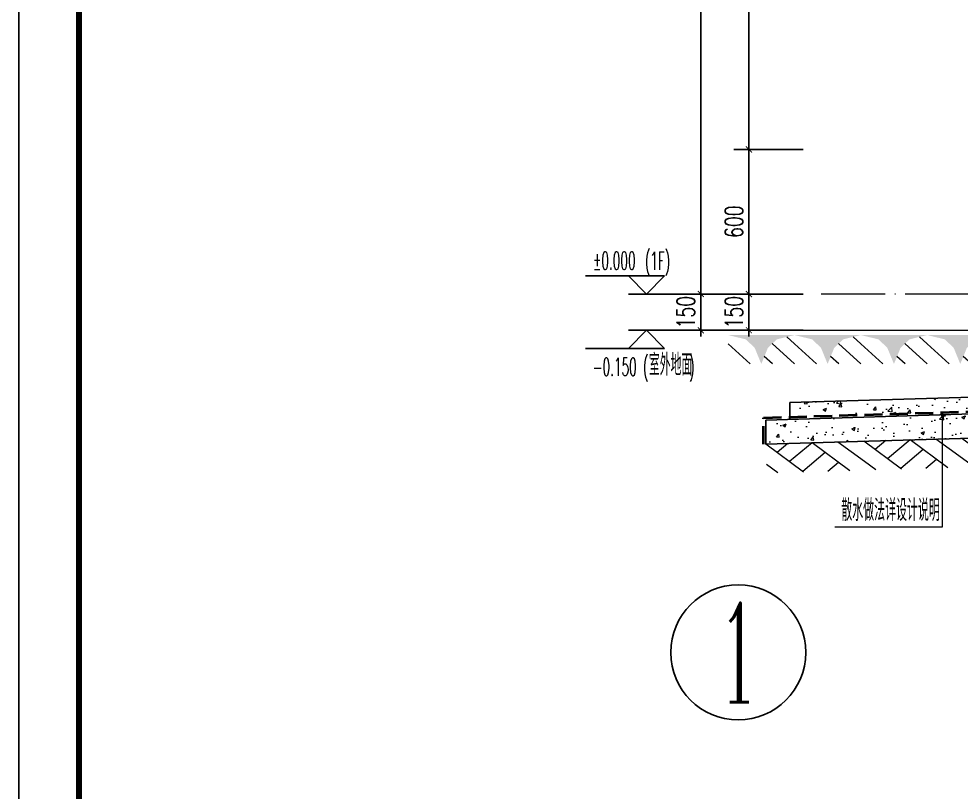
# Model space of a CAD drawing. Extents: x -655480 to 203344, y -294099 to 287156.
# Drawn here: x 27628 to 31539, y 121219 to 124426 of the extents above; entities that cross this region are included whole.
import ezdxf
from ezdxf.enums import TextEntityAlignment as Align

# ---------------------------------------------------------------- set-up
doc = ezdxf.new("R2010")
doc.units = 0
doc.header["$LTSCALE"] = 1000
doc.linetypes.add('DASH', pattern=[0.35, 0.25, -0.1])
doc.linetypes.add('DOTE', pattern=[2.42, 2, -0.2, 0.02, -0.2])
doc.layers.get('0').update_dxf_attribs({"linetype": 'CONTINUOUS'})
doc.layers.get('DEFPOINTS').update_dxf_attribs({"linetype": 'CONTINUOUS'})
for name, color, linetype in [('AXIS', 3, 'CONTINUOUS'), ('COLUMN', 4, 'CONTINUOUS'), ('DIM_ELEV', 3, 'CONTINUOUS'), ('PUB_DIM', 3, 'CONTINUOUS'), ('PUB_TEXT', 2, 'CONTINUOUS')]:
    doc.layers.add(name, color=color, linetype=linetype)
for name, color, linetype, lineweight in [('AXIS_TEXT', 7, 'CONTINUOUS', 20), ('DOTE', 19, 'DOTE', 9), ('图框', 9, 'CONTINUOUS', 18), ('平面-排水沟', 86, 'CONTINUOUS', 15), ('立面-中轮廓线', 30, 'CONTINUOUS', 35), ('粉刷', 251, 'CONTINUOUS', 9)]:
    doc.layers.add(name, color=color, linetype=linetype, lineweight=lineweight)
doc.layers.add('yichutu', color=7, linetype='CONTINUOUS', true_color=0xffffff)
doc.styles.add('_TCH_AXIS', font='COMPLEX', dxfattribs={"bigfont": 'GBCBIG'})
doc.styles.add('_TCH_DIM', font='SIMPLEX.shx', dxfattribs={"width": 0.7, "bigfont": 'GBCBIG.shx'})
doc.styles.add('_TCH_DIM_T3', font='SIMPLEX', dxfattribs={"width": 0.705882, "bigfont": 'GBCBIG'})
doc.styles.add('DIM_FONT_T3', font='SIMPLEX', dxfattribs={"width": 0.705882, "bigfont": 'GBCBIG'})
doc.dimstyles.new('_TCH_ARCH&&25', dxfattribs={"dimtxt": 74.375, "dimasz": 25, "dimexe": 62.5, "dimexo": 75, "dimgap": 25, "dimtad": 1, "dimdec": 0, "dimzin": 0, "dimdsep": 46, "dimtxsty": '_TCH_DIM_T3', "dimblk": 'ARCHTICK', "dimcen": 0.09, "dimclrt": 7, "dimazin": 0, "dimtfac": 1, "dimtdec": 0, "dimtix": 1, "dimtmove": 2, "dimatfit": 3, "dimldrblk": 'ARCHTICK', "dimfxl": 1, "dimtolj": 1, "dimtzin": 0, "dimarcsym": 0})
pattern_1 = [(50, (28072.99, 249033.25), (143.452037, -12.550427), [15, -165]), (355, (28072.99, 249033.25), (-27.750267, 150.438427), [12, -132]), (100.4514, (28084.94, 249032.2), (115.701876, 137.88791), [12.74804, -140.22842]), (46.1842, (28072.99, 249073.25), (213.44821, -33.1038), [22.5, -247.5]), (96.6356, (28090.77, 249070.5), (186.93254, 194.82357), [19.12206, -210.3426]), (351.1842, (28072.99, 249073.25), (186.93239, 194.82372), [18, -198]), (21, (28092.99, 249063.25), (119.38141, -80.52378), [15, -165]), (326, (28092.99, 249063.25), (48.663066, 145.03001), [12, -132]), (71.4514, (28102.93, 249056.54), (168.044526, 64.5061), [12.74804, -140.22842]), (37.5, (28072.986, 249033.25), (2.431971, 66.578771), [0, -130.4, 0, -134, 0, -132.5]), (7.5, (28072.986, 249033.25), (52.613907, 78.882342), [0, -76.4, 0, -127.4, 0, -50.5]), (327.5, (28028.386, 249033.25), (106.764487, -4.510974), [0, -50, 0, -156, 0, -207]), (317.5, (28008.39, 249033.25), (116.637234, 20.020996), [0, -65, 0, -103.6, 0, -147])]

# ---------------------------------------------------------------- blocks, each defined once
blk = doc.blocks.new('$LINEPAT$素土夯实')
at = {"color": 0}
for p, q in [((0, -210), (210, 0)), ((120, -300), (420, 0)), ((420, 0), (607.5, -187.5)), ((495, -300), (795, 0)), ((615, 0), (705, -90)), ((315, -105), (502.5, -292.5)), ((210, -210), (300, -300)), ((705, -300), (795, -210))]:
    blk.add_line(p, q, dxfattribs=at)
blk = doc.blocks.new('$LinePat$自然土壤')
at = {"color": 0}
for p, q in [((0, -90), (71, -19)), ((0, -300), (210.7, -89.3)), ((420, -300), (630, -90)), ((210, -300), (286.4, -223.6))]:
    blk.add_line(p, q, dxfattribs=at)
for points in [[(0, 0), (630, 0), (168, -45), (462, -45)], [(168, -45), (462, -45), (252, -132), (378, -132)], [(252, -132), (378, -132), (315, -300)]]:
    blk.add_solid(points, dxfattribs=at)
blk = doc.blocks.new('sanshui')
at = {"layer": '粉刷'}
h = blk.add_hatch(dxfattribs=at)
h.set_pattern_fill('混凝土', color=256, scale=20)
h.set_pattern_definition(pattern_1)
edge = h.paths.add_edge_path()
edge.add_line((346317.8, 427329.6), (346257.8, 427329.6))
edge.add_line((346257.8, 427329.6), (346257.8, 427160.3))
edge.add_arc((346157.8, 427160.3), 100, 271.7184, 360, ccw=False)
edge.add_line((346160.8, 427060.3), (345137.8, 427029.6))
edge.add_line((345137.8, 427029.6), (345137.8, 426969.6))
edge.add_line((345137.8, 426969.6), (346317.8, 427005))
edge.add_line((346317.8, 427005), (346317.8, 427329.6))
h = blk.add_hatch(dxfattribs=at)
h.set_pattern_fill('混凝土', color=256, scale=20)
h.set_pattern_definition(pattern_1)
h.paths.add_polyline_path([(346337.8, 426895.6), (346337.8, 426995.6), (345037.8, 426956.6), (345037.8, 426856.6)])
at = {"layer": 'COLUMN'}
for p, q in [((346257.8, 427329.6), (346317.8, 427329.6)), ((346257.8, 427160.3), (346257.8, 427329.6)), ((346317.8, 426995), (346317.8, 427329.6)), ((346160.8, 427060.3), (345137.8, 427029.6)), ((345137.8, 426959.6), (345137.8, 427029.6)), ((346338.1, 426995.6), (345037.8, 426956.6)), ((345037.8, 426856.6), (345037.8, 426956.6)), ((346338.1, 426895.6), (345037.8, 426856.6))]:
    blk.add_line(p, q, dxfattribs=at)
blk.add_arc((346157.8, 427160.3), 100, 271.7184, 0, dxfattribs=at)
at = {"layer": '立面-中轮廓线', "linetype": 'DASH', "ltscale": 0.3}
blk.add_lwpolyline([(345027.8, 426856.6), (345027.8, 426966.3), (346317.8, 427005)], dxfattribs=at)
at = {"layer": '粉刷'}
blk.add_line((344881.5, 427329.6), (346257.8, 427329.6), dxfattribs=at)
at = {"layer": '粉刷', "yscale": 0.4, "zscale": 0.4}
for name, p, xscale, rotation in [('$LinePat$自然土壤', (345156.8, 427309.6), -0.4369306507241237, 359.9999999999903), ('$LinePat$自然土壤', (345432, 427309.6), -0.4369306507241237, 359.9999999999903), ('$LinePat$自然土壤', (345707.3, 427309.6), -0.4369306507241237, 359.9999999999903), ('$LinePat$自然土壤', (345982.6, 427309.6), -0.4369306507241237, 359.9999999999903), ('$LinePat$自然土壤', (346257.8, 427309.6), -0.4369306507241237, 359.9999999999903), ('$LINEPAT$素土夯实', (345851.2, 426881), -0.5117605352322558, 1.718358001643932), ('$LINEPAT$素土夯实', (346257.8, 426893.2), -0.5117605352322558, 1.718358001643932), ('$LINEPAT$素土夯实', (345444.5, 426868.8), -0.5117605352322558, 1.718358001643932)]:
    blk.add_blockref(name, p, dxfattribs=dict(at, xscale=xscale, rotation=rotation))
blk = doc.blocks.new('GFDDDDRG')
at = {"layer": '图框'}
blk.add_lwpolyline([(923309.8, -107437), (923309.8, -159999.5), (893609.8, -159999.5), (893609.8, -107437)], close=True, dxfattribs=at)
blk.add_lwpolyline([(923309.8, -107437), (923309.8, -159999.5), (893609.8, -159999.5), (893609.8, -107437)], close=True, dxfattribs=at)
at = {"layer": '图框', "const_width": 50}
blk.add_lwpolyline([(894109.8, -159499.5), (922809.8, -159499.5), (922809.8, -108687), (894109.8, -108687)], close=True, dxfattribs=at)
blk = doc.blocks.new('yct-1051-594-26275-14850-25-1002.0')
at = {"layer": 'yichutu', "color": 7, "true_color": 0xffffff}
blk.add_lwpolyline([(0, 0), (0, 14850), (26275, 14850), (26275, 0)], close=True, dxfattribs=at)
blk = doc.blocks.new('_ArchTick')
at = {"color": 0, "linetype": 'ByBlock', "const_width": 0.15}
blk.add_lwpolyline([(-0.5, -0.5), (0.5, 0.5)], dxfattribs=at)
blk = doc.blocks.new('*D2807')
at = {"layer": 'DEFPOINTS', "color": 0, "transparency": 16777216}
for p in [(30658.4, 123284.6), (30958.4, 123284.6), (30958.4, 123134.1)]:
    blk.add_point(p, dxfattribs=at)
at = {"layer": 'PUB_DIM', "color": 0, "lineweight": -2, "transparency": 16777216}
for p, q in [((30658.4, 123284.6), (30658.4, 123309.6)), ((30883.4, 123284.6), (30595.9, 123284.6)), ((30658.4, 123134.1), (30658.4, 123284.6)), ((30883.4, 123134.1), (30595.9, 123134.1)), ((30658.4, 123134.1), (30658.4, 123109.1))]:
    blk.add_line(p, q, dxfattribs=at)
at = {"layer": 'PUB_DIM', "color": 0, "lineweight": -2, "transparency": 16777216, "xscale": 25, "yscale": 25, "zscale": 25}
for p, rotation in [((30658.4, 123284.6), 270), ((30658.4, 123134.1), 90)]:
    blk.add_blockref('_ArchTick', p, dxfattribs=dict(at, rotation=rotation))
at = {"layer": 'PUB_DIM', "color": 7, "transparency": 16777216, "insert": (30596.2, 123209.3), "char_height": 74.38, "attachment_point": 5, "rotation": 90, "style": '_TCH_DIM_T3'}
blk.add_mtext('\\A1;150', dxfattribs=at)
blk = doc.blocks.new('*D2808')
at = {"layer": 'DEFPOINTS', "color": 0, "transparency": 16777216}
for p in [(30658.4, 123884.6), (30958.4, 123884.6), (30958.4, 123284.6)]:
    blk.add_point(p, dxfattribs=at)
at = {"layer": 'PUB_DIM', "color": 0, "lineweight": -2, "transparency": 16777216}
for p, q in [((30883.4, 123884.6), (30595.9, 123884.6)), ((30658.4, 123284.6), (30658.4, 123884.6)), ((30883.4, 123284.6), (30595.9, 123284.6))]:
    blk.add_line(p, q, dxfattribs=at)
at = {"layer": 'PUB_DIM', "color": 0, "lineweight": -2, "transparency": 16777216, "xscale": 25, "yscale": 25, "zscale": 25}
for p, rotation in [((30658.4, 123884.6), 90), ((30658.4, 123284.6), 270)]:
    blk.add_blockref('_ArchTick', p, dxfattribs=dict(at, rotation=rotation))
at = {"layer": 'PUB_DIM', "color": 7, "transparency": 16777216, "insert": (30596.2, 123584.6), "char_height": 74.38, "attachment_point": 5, "rotation": 90, "style": '_TCH_DIM_T3'}
blk.add_mtext('\\A1;600', dxfattribs=at)
blk = doc.blocks.new('*D2809')
at = {"layer": 'DEFPOINTS', "color": 0, "transparency": 16777216}
for p in [(30658.4, 125584.6), (30958.4, 125584.6), (30958.4, 123884.6)]:
    blk.add_point(p, dxfattribs=at)
at = {"layer": 'PUB_DIM', "color": 0, "lineweight": -2, "transparency": 16777216}
for p, q in [((30883.4, 125584.6), (30595.9, 125584.6)), ((30658.4, 123884.6), (30658.4, 125584.6)), ((30883.4, 123884.6), (30595.9, 123884.6))]:
    blk.add_line(p, q, dxfattribs=at)
at = {"layer": 'PUB_DIM', "color": 0, "lineweight": -2, "transparency": 16777216, "xscale": 25, "yscale": 25, "zscale": 25}
for p, rotation in [((30658.4, 125584.6), 90), ((30658.4, 123884.6), 270)]:
    blk.add_blockref('_ArchTick', p, dxfattribs=dict(at, rotation=rotation))
at = {"layer": 'PUB_DIM', "color": 7, "transparency": 16777216, "insert": (30596.2, 124734.6), "char_height": 74.38, "attachment_point": 5, "rotation": 90, "style": '_TCH_DIM_T3'}
blk.add_mtext('\\A1;1700', dxfattribs=at)
blk = doc.blocks.new('*D2810')
at = {"layer": 'DEFPOINTS', "color": 0, "transparency": 16777216}
for p in [(30458.4, 123284.6), (30958.4, 123284.6), (30958.4, 123134.1)]:
    blk.add_point(p, dxfattribs=at)
at = {"layer": 'PUB_DIM', "color": 0, "lineweight": -2, "transparency": 16777216}
for p, q in [((30458.4, 123284.6), (30458.4, 123309.6)), ((30883.4, 123284.6), (30395.9, 123284.6)), ((30458.4, 123134.1), (30458.4, 123284.6)), ((30883.4, 123134.1), (30395.9, 123134.1)), ((30458.4, 123134.1), (30458.4, 123109.1))]:
    blk.add_line(p, q, dxfattribs=at)
at = {"layer": 'PUB_DIM', "color": 0, "lineweight": -2, "transparency": 16777216, "xscale": 25, "yscale": 25, "zscale": 25}
for p, rotation in [((30458.4, 123284.6), 270), ((30458.4, 123134.1), 90)]:
    blk.add_blockref('_ArchTick', p, dxfattribs=dict(at, rotation=rotation))
at = {"layer": 'PUB_DIM', "color": 7, "transparency": 16777216, "insert": (30396.2, 123209.3), "char_height": 74.38, "attachment_point": 5, "rotation": 90, "style": '_TCH_DIM_T3'}
blk.add_mtext('\\A1;150', dxfattribs=at)
blk = doc.blocks.new('*D2811')
at = {"layer": 'DEFPOINTS', "color": 0, "transparency": 16777216}
for p in [(30458.4, 126184.6), (30958.4, 126184.6), (30958.4, 123284.6)]:
    blk.add_point(p, dxfattribs=at)
at = {"layer": 'PUB_DIM', "color": 0, "lineweight": -2, "transparency": 16777216}
for p, q in [((30883.4, 126184.6), (30395.9, 126184.6)), ((30458.4, 123284.6), (30458.4, 126184.6)), ((30883.4, 123284.6), (30395.9, 123284.6))]:
    blk.add_line(p, q, dxfattribs=at)
at = {"layer": 'PUB_DIM', "color": 0, "lineweight": -2, "transparency": 16777216, "xscale": 25, "yscale": 25, "zscale": 25}
for p, rotation in [((30458.4, 126184.6), 90), ((30458.4, 123284.6), 270)]:
    blk.add_blockref('_ArchTick', p, dxfattribs=dict(at, rotation=rotation))
at = {"layer": 'PUB_DIM', "color": 7, "transparency": 16777216, "insert": (30396.2, 124734.6), "char_height": 74.38, "attachment_point": 5, "rotation": 90, "style": '_TCH_DIM_T3'}
blk.add_mtext('\\A1;2900', dxfattribs=at)
blk = doc.blocks.new('20210902.15310509')
at = {"layer": 'DOTE', "color": 1, "linetype": 'DOTE', "ltscale": 0.2}
blk.add_line((81211.7, -132145.9), (78043, -132145.9), dxfattribs=at)

msp = doc.modelspace()

# ---------------------------------------------------------------- linework, layer by layer
at = {"layer": 'AXIS', "color": 6}
msp.add_circle((30613.94, 121797.98), 280, dxfattribs=at)
at = {"layer": 'DIM_ELEV'}
for p, q in [((30308.36, 123359.56), (29980.36, 123359.56)), ((30233.36, 123284.56), (30158.36, 123359.56)), ((30233.36, 123284.56), (30308.36, 123359.56)), ((30658.36, 123284.56), (30158.36, 123284.56)), ((30233.36, 123134.09), (30158.36, 123059.09)), ((30658.36, 123134.09), (30158.36, 123134.09)), ((30233.36, 123134.09), (30308.36, 123059.09)), ((30308.36, 123059.09), (29980.36, 123059.09))]:
    msp.add_line(p, q, dxfattribs=at)
at = {"layer": '平面-排水沟'}
for p, q in [((31459.54, 122784.97), (31459.54, 122317.13)), ((31459.54, 122317.13), (31015.41, 122317.13))]:
    msp.add_line(p, q, dxfattribs=at)
at = {"layer": '平面-排水沟', "const_width": 6.67}
msp.add_lwpolyline([(31459.54, 122788.3, 1), (31459.54, 122781.63, 1)], format="xyb", close=True, dxfattribs=at)

# ---------------------------------------------------------------- block references
at = {"xscale": 0.5, "yscale": 0.5, "zscale": 0.5}
msp.add_blockref('GFDDDDRG', (-419176.43, 198011.07), dxfattribs=at)
msp.add_blockref('sanshui', (-314309.57, -304195.07))
at = {"layer": 'DOTE'}
msp.add_blockref('20210902.15310509', (-47084.63, 255430.45), dxfattribs=at)
at = {"layer": 'yichutu', "rotation": 270}
msp.add_blockref('yct-1051-594-26275-14850-25-1002.0', (27628.46, 144292.59), dxfattribs=at)

# ---------------------------------------------------------------- texts
at = {"layer": 'AXIS_TEXT', "color": 6, "style": '_TCH_AXIS'}
msp.add_text('1', height=411.78, dxfattribs=at).set_placement((30525.7, 121592.09), (30702.18, 121592.09), align=Align.FIT)
at = {"layer": 'PUB_TEXT'}
for s, height, style, width, p in [('%%P0.000', 74.375, '_TCH_DIM', 0.494118, (30011.36, 123385.81)), ('(1F)', 74.375, '_TCH_DIM', 0.494118, (30226.73, 123384.59)), ('(', 74.38, '_TCH_DIM', 0.494118, (30218.68, 122946.56)), ('室外地面', 89.362, '_TCH_DIM', 0.7, (30243.18, 122946.56)), (')', 74.38, '_TCH_DIM', 0.494118, (30409.99, 122946.56)), ('-0.150', 74.375, '_TCH_DIM', 0.494118, (30009.96, 122945.34)), ('散水做法详设计说明', 89.362, 'DIM_FONT_T3', 0.705882, (31041.66, 122343.38))]:
    msp.add_text(s, height=height, dxfattribs=dict(at, style=style, width=width)).set_placement(p)

# ---------------------------------------------------------------- dimensions: what is measured, and where the dimension line sits
at = {"layer": 'PUB_DIM'}
for p1, p2, distance, picture, middle in [((30958.36, 123284.56), (30958.36, 126184.56), 500, '*D2811', (30396.17, 124734.56)), ((30958.36, 123884.56), (30958.36, 125584.56), 300, '*D2809', (30596.17, 124734.56)), ((30958.36, 123284.56), (30958.36, 123884.56), 300, '*D2808', (30596.17, 123584.56)), ((30958.36, 123134.09), (30958.36, 123284.56), 500, '*D2810', (30396.17, 123209.33)), ((30958.36, 123134.09), (30958.36, 123284.56), 300, '*D2807', (30596.17, 123209.33))]:
    dim = msp.add_aligned_dim(p1=p1, p2=p2, distance=distance, dimstyle='_TCH_ARCH&&25', dxfattribs=at)
    dim.commit()
    dim.dimension.update_dxf_attribs({"geometry": picture, "text_midpoint": middle})

doc.saveas('drawing.dxf')
